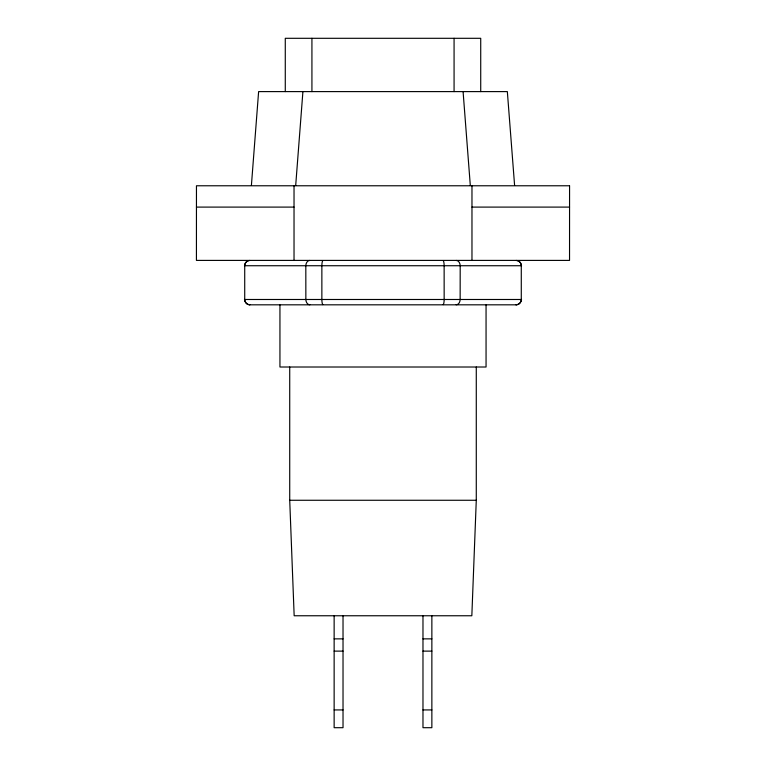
<?xml version="1.0" encoding="UTF-8"?>
<svg xmlns="http://www.w3.org/2000/svg" width="766" height="766" viewBox="0 0 766 766"><rect width="100%" height="100%" fill="white"/><g stroke="black" fill="none" stroke-linecap="round" stroke-linejoin="round"><path stroke-width="1.15" d="M476.28 367.01L476.28 500.265L471.837 615.759L294.163 615.759L289.72 500.265L289.72 367.01M251.401 185.439L258.621 91.604L507.341 91.604L514.599 185.439M295.695 185.439L302.915 91.604M196.46 207.098L294.029 207.098M471.971 207.098L569.54 207.098M244.44 265.735L521.56 265.735M244.44 299.487L521.56 299.487M249.764 304.82L516.236 304.82M289.72 500.265L476.28 500.265M334.139 638.863L343.024 638.863M422.976 638.863L431.861 638.863M334.139 651.119L343.024 651.119M422.976 651.119L431.861 651.119M334.139 709.929L343.024 709.929M422.976 709.929L431.861 709.929M463.085 91.604L470.305 185.439M521.282 265.735L521.282 299.487M486.056 304.954L486.056 367.01L279.944 367.01L279.944 304.954M480.722 91.604L480.722 38.3L285.278 38.3L285.278 91.604M471.971 185.774L471.971 260.402M454.075 38.3L454.075 91.604M431.861 615.759L431.861 727.7L422.976 727.7L422.976 615.759M343.024 615.759L343.024 727.7L334.139 727.7L334.139 615.759M311.925 38.3L311.925 91.604M294.029 185.774L294.029 260.402M244.718 265.735L244.718 299.487M456.153 260.45A5.41 3.954 -90 0 1 460.194 265.725L460.146 299.487A5.41 3.954 90 0 1 456.153 304.772M516.045 260.45A5.41 5.18 -89.1 0 1 521.34 265.725A5.41 5.18 90 0 0 517.423 260.612M248.567 260.612A5.41 5.18 89.1 0 0 244.66 265.725A5.41 5.18 -90 0 1 249.955 260.45M309.847 260.45A5.41 3.935 -89.6 0 0 305.816 265.725L305.854 299.487A5.41 3.935 89.6 0 0 309.847 304.772M322.802 260.603A5.41 1.226 -90 0 0 321.864 265.735L321.864 299.487A5.41 1.226 90 0 0 322.802 304.619M443.198 304.648A5.41 1.245 89.7 0 0 444.156 299.496L444.136 265.735A5.41 1.245 -89.7 0 0 443.198 260.574M569.54 185.774L196.46 185.774L196.431 260.402L569.54 260.402L569.569 185.774M516.045 304.772A5.41 5.18 89.1 0 0 521.34 299.487A5.41 5.18 -90 0 1 516.045 304.772M244.66 299.487A5.41 5.18 -89.1 0 0 249.955 304.772A5.41 5.18 90 0 1 244.67 299.487"/></g></svg>
